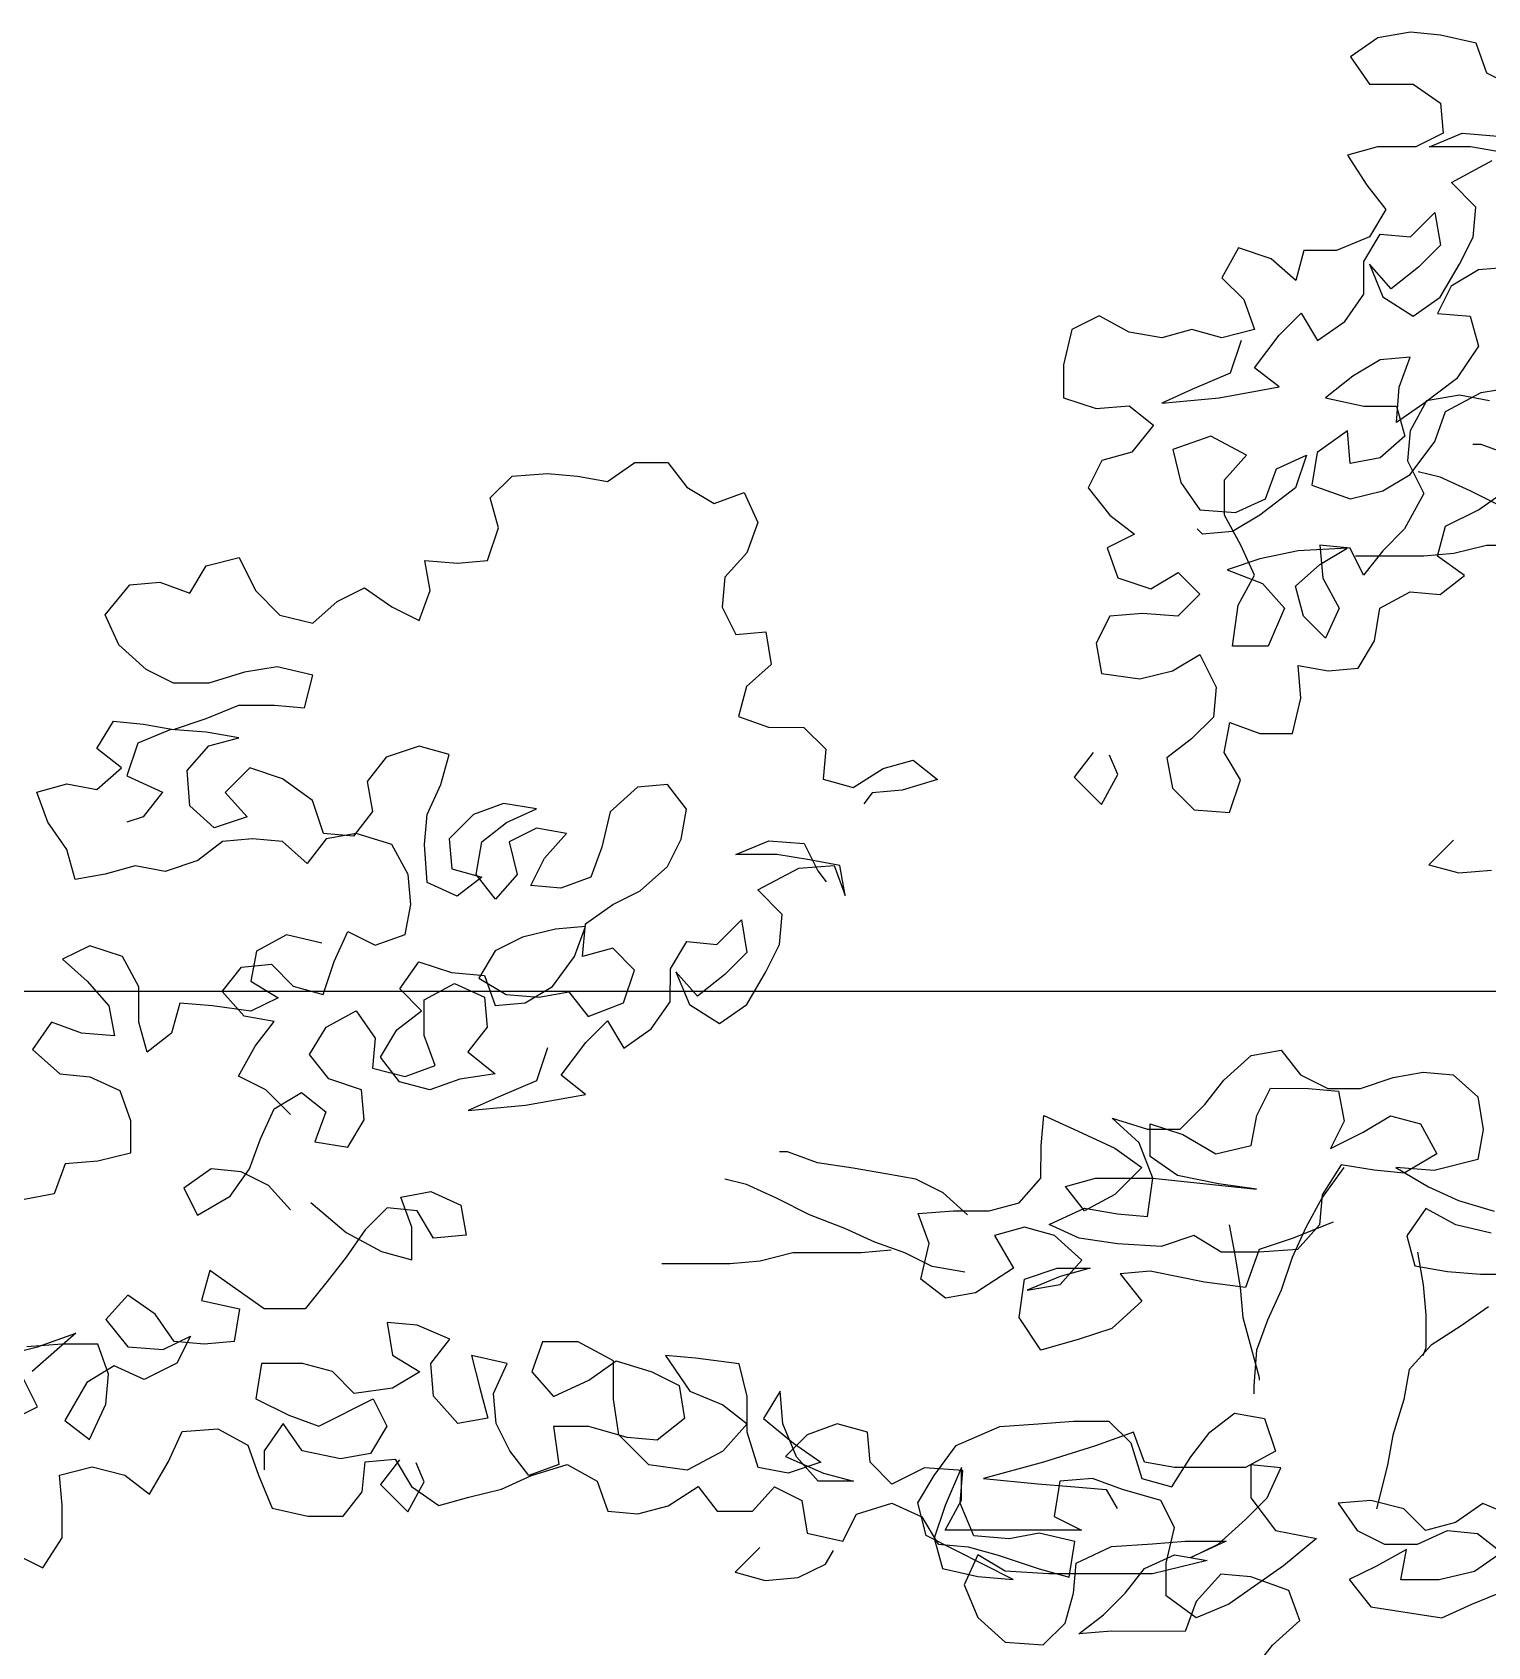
# Model space of a CAD drawing. Header units: millimetres. Extents: x -249630 to 95394, y -188036 to 109963.
# Drawn here: x -74166 to -73480, y 383 to 1144 of the extents above; entities that cross this region are included whole.
import ezdxf

# ---------------------------------------------------------------- set-up
doc = ezdxf.new("R2010")
doc.units = ezdxf.units.MM
for name, color, linetype in [('AHojas', 86, 'Continuous'), ('ATronco', 36, 'Continuous'), ('Layer2', 8, 'Continuous')]:
    doc.layers.add(name, color=color, linetype=linetype)

# ---------------------------------------------------------------- blocks, each defined once
blk = doc.blocks.new('Arbol_01')
at = {"layer": 'AHojas'}
for p, q in [((-0.26828, 2.75979), (-0.27858, 2.75259)), ((-0.25592, 2.76184), (-0.26828, 2.75979)), ((-0.2446, 2.7608), (-0.25592, 2.76184)), ((-0.23121, 2.75769), (-0.2446, 2.7608)), ((-0.2271, 2.74636), (-0.23121, 2.75769)), ((-0.27858, 2.75259), (-0.27138, 2.74229)), ((-0.27138, 2.74229), (-0.25491, 2.74227)), ((-0.25491, 2.74227), (-0.24462, 2.73505)), ((-0.21681, 2.74121), (-0.2271, 2.74636)), ((-0.24462, 2.73505), (-0.2436, 2.72373)), ((-0.2436, 2.72373), (-0.2539, 2.71859)), ((-0.24875, 2.71858), (-0.23639, 2.72372)), ((-0.23639, 2.72372), (-0.22301, 2.72268)), ((-0.26832, 2.7186), (-0.27965, 2.71552)), ((-0.2539, 2.71859), (-0.26832, 2.7186)), ((-0.23331, 2.71857), (-0.24875, 2.71858)), ((-0.22095, 2.7165), (-0.23331, 2.71857)), ((-0.27965, 2.71552), (-0.27245, 2.70419)), ((-0.24053, 2.70519), (-0.22508, 2.71341)), ((-0.23127, 2.69591), (-0.24053, 2.70519)), ((-0.27245, 2.70419), (-0.26525, 2.69492)), ((-0.26525, 2.69492), (-0.27144, 2.68462)), ((-0.25599, 2.68461), (-0.24672, 2.69387)), ((-0.24672, 2.69387), (-0.24467, 2.68151)), ((-0.23231, 2.68459), (-0.23127, 2.69591)), ((-0.32087, 2.68055), (-0.32705, 2.66923)), ((-0.30851, 2.67642), (-0.32087, 2.68055)), ((-0.27144, 2.68462), (-0.2838, 2.67949)), ((-0.27351, 2.67536), (-0.26732, 2.68565)), ((-0.26732, 2.68565), (-0.25599, 2.68461)), ((-0.24467, 2.68151), (-0.25291, 2.67328)), ((-0.23747, 2.6743), (-0.23231, 2.68459)), ((-0.29925, 2.66817), (-0.30851, 2.67642)), ((-0.29615, 2.6795), (-0.29925, 2.66817)), ((-0.2838, 2.67949), (-0.29615, 2.6795)), ((-0.27352, 2.663), (-0.27351, 2.67536)), ((-0.27145, 2.67433), (-0.26631, 2.66197)), ((-0.26322, 2.66505), (-0.27145, 2.67433)), ((-0.24469, 2.66195), (-0.23747, 2.6743)), ((-0.32705, 2.66923), (-0.31882, 2.66098)), ((-0.25291, 2.67328), (-0.26322, 2.66505)), ((-0.23026, 2.67223), (-0.24056, 2.66606)), ((-0.2179, 2.67325), (-0.23026, 2.67223)), ((-0.28073, 2.65271), (-0.27352, 2.663)), ((-0.26631, 2.66197), (-0.25499, 2.65475)), ((-0.25499, 2.65475), (-0.24469, 2.66195)), ((-0.24056, 2.66606), (-0.24572, 2.65577)), ((-0.31882, 2.66098), (-0.31472, 2.64965)), ((-0.30545, 2.64759), (-0.29721, 2.65582)), ((-0.29721, 2.65582), (-0.29104, 2.64551)), ((-0.24572, 2.65577), (-0.23337, 2.65473)), ((-0.3837, 2.64972), (-0.38681, 2.63633)), ((-0.3734, 2.65486), (-0.3837, 2.64972)), ((-0.36208, 2.64867), (-0.3734, 2.65486)), ((-0.3384, 2.64968), (-0.34973, 2.6466)), ((-0.32708, 2.64658), (-0.3384, 2.64968)), ((-0.31472, 2.64965), (-0.32708, 2.64658)), ((-0.29104, 2.64551), (-0.28073, 2.65271)), ((-0.23337, 2.65473), (-0.23029, 2.6434)), ((-0.34973, 2.6466), (-0.36208, 2.64867)), ((-0.31987, 2.64554), (-0.324, 2.63319)), ((-0.31473, 2.63524), (-0.30545, 2.64759)), ((-0.26736, 2.63828), (-0.27766, 2.63212)), ((-0.25603, 2.6393), (-0.26736, 2.63828)), ((-0.26016, 2.62798), (-0.25603, 2.6393)), ((-0.23029, 2.6434), (-0.23854, 2.63105)), ((-0.38681, 2.63633), (-0.38682, 2.62398)), ((-0.324, 2.63319), (-0.33842, 2.62702)), ((-0.30547, 2.62802), (-0.31473, 2.63524)), ((-0.27766, 2.63212), (-0.28797, 2.62389)), ((-0.33842, 2.62702), (-0.34975, 2.62189)), ((-0.32813, 2.62392), (-0.30547, 2.62802)), ((-0.2612, 2.6146), (-0.26016, 2.62798)), ((-0.23854, 2.63105), (-0.2509, 2.62179)), ((-0.24267, 2.6187), (-0.22927, 2.62589)), ((-0.22927, 2.62589), (-0.21692, 2.62794)), ((-0.38682, 2.62398), (-0.37446, 2.61985)), ((-0.37446, 2.61985), (-0.36211, 2.62087)), ((-0.36211, 2.62087), (-0.35285, 2.61365)), ((-0.34975, 2.62189), (-0.32813, 2.62392)), ((-0.28797, 2.62389), (-0.27356, 2.62079)), ((-0.27356, 2.62079), (-0.2612, 2.62077)), ((-0.2509, 2.62179), (-0.2612, 2.6146)), ((-0.2612, 2.62077), (-0.25812, 2.60945)), ((-0.24987, 2.62282), (-0.25606, 2.6115)), ((-0.23751, 2.62487), (-0.24987, 2.62282)), ((-0.22619, 2.6228), (-0.23751, 2.62487)), ((-0.35285, 2.61365), (-0.36109, 2.60336)), ((-0.2468, 2.60738), (-0.24267, 2.6187)), ((-0.33123, 2.60951), (-0.34565, 2.60438)), ((-0.31785, 2.60229), (-0.33123, 2.60951)), ((-0.27974, 2.61152), (-0.29108, 2.6033)), ((-0.27872, 2.59917), (-0.27974, 2.61152)), ((-0.25812, 2.60945), (-0.2674, 2.60122)), ((-0.25606, 2.6115), (-0.2571, 2.60018)), ((-0.25607, 2.59503), (-0.2468, 2.60738)), ((-0.36109, 2.60336), (-0.37242, 2.60028)), ((-0.34565, 2.60438), (-0.34257, 2.59202)), ((-0.32609, 2.59303), (-0.31785, 2.60229)), ((-0.30653, 2.59713), (-0.2952, 2.60227)), ((-0.2952, 2.60227), (-0.29933, 2.58992)), ((-0.29108, 2.6033), (-0.29315, 2.59094)), ((-0.2674, 2.60122), (-0.27872, 2.59917)), ((-0.21797, 2.6022), (-0.22929, 2.60633)), ((-0.59483, 2.59442), (-0.58144, 2.59543)), ((-0.58144, 2.59543), (-0.57011, 2.59439)), ((-0.55879, 2.59232), (-0.54849, 2.59952)), ((-0.54849, 2.59952), (-0.53613, 2.59951)), ((-0.53613, 2.59951), (-0.52893, 2.59024)), ((-0.37242, 2.60028), (-0.37758, 2.58999)), ((-0.31066, 2.58581), (-0.30653, 2.59713)), ((-0.26638, 2.58886), (-0.25607, 2.59503)), ((-0.2571, 2.60018), (-0.25093, 2.58782)), ((-0.24475, 2.59399), (-0.25298, 2.59605)), ((-0.60307, 2.58619), (-0.59483, 2.59442)), ((-0.57011, 2.59439), (-0.55879, 2.59232)), ((-0.52893, 2.59024), (-0.51864, 2.58405)), ((-0.37758, 2.58999), (-0.36935, 2.57969)), ((-0.34257, 2.59202), (-0.33537, 2.58171)), ((-0.32611, 2.57965), (-0.32609, 2.59303)), ((-0.29933, 2.58992), (-0.31272, 2.57963)), ((-0.29315, 2.59094), (-0.27874, 2.58578)), ((-0.27874, 2.58578), (-0.26638, 2.58886)), ((-0.22108, 2.58264), (-0.23343, 2.58883)), ((-0.23034, 2.58162), (-0.22004, 2.58882)), ((-0.59999, 2.57486), (-0.60307, 2.58619)), ((-0.51864, 2.58405), (-0.50731, 2.58816)), ((-0.50731, 2.58816), (-0.50217, 2.57683)), ((-0.32199, 2.58067), (-0.31066, 2.58581)), ((-0.25093, 2.58782), (-0.25815, 2.57444)), ((-0.50217, 2.57683), (-0.5063, 2.5655)), ((-0.36935, 2.57969), (-0.36009, 2.57247)), ((-0.33537, 2.58171), (-0.32199, 2.58067)), ((-0.31994, 2.56831), (-0.32611, 2.57965)), ((-0.31272, 2.57963), (-0.32302, 2.57347)), ((-0.24271, 2.57545), (-0.23034, 2.58162)), ((-0.60412, 2.5625), (-0.59999, 2.57486)), ((-0.36009, 2.57247), (-0.37039, 2.56733)), ((-0.33435, 2.57245), (-0.33641, 2.57451)), ((-0.32302, 2.57347), (-0.33435, 2.57245)), ((-0.25815, 2.57444), (-0.2664, 2.56621)), ((-0.24581, 2.56413), (-0.24271, 2.57545)), ((-0.5063, 2.5655), (-0.51455, 2.55624)), ((-0.37039, 2.56733), (-0.36629, 2.556)), ((-0.3148, 2.55698), (-0.31994, 2.56831)), ((-0.29832, 2.56624), (-0.31274, 2.56316)), ((-0.27978, 2.56725), (-0.29832, 2.56624)), ((-0.29008, 2.56829), (-0.28906, 2.55593)), ((-0.27875, 2.56725), (-0.29008, 2.56829)), ((-0.29008, 2.56108), (-0.27978, 2.56725)), ((-0.27361, 2.55695), (-0.27875, 2.56725)), ((-0.2664, 2.56621), (-0.27361, 2.55695)), ((-0.22727, 2.56823), (-0.23963, 2.56515)), ((-0.71637, 2.55025), (-0.71018, 2.56054)), ((-0.71018, 2.56054), (-0.69782, 2.56362)), ((-0.69782, 2.56362), (-0.69166, 2.55126)), ((-0.6278, 2.56253), (-0.61545, 2.56149)), ((-0.62576, 2.5512), (-0.6278, 2.56253)), ((-0.61545, 2.56149), (-0.60412, 2.5625)), ((-0.31274, 2.56316), (-0.3251, 2.55905)), ((-0.3251, 2.55905), (-0.31171, 2.55389)), ((-0.29936, 2.55285), (-0.29008, 2.56108)), ((-0.23552, 2.55691), (-0.24581, 2.56413)), ((-0.7483, 2.54204), (-0.73902, 2.55336)), ((-0.73902, 2.55336), (-0.72769, 2.55438)), ((-0.72769, 2.55438), (-0.71637, 2.55025)), ((-0.66077, 2.54711), (-0.65047, 2.55225)), ((-0.65047, 2.55225), (-0.64018, 2.54503)), ((-0.51455, 2.55624), (-0.51559, 2.54492)), ((-0.36629, 2.556), (-0.35393, 2.55187)), ((-0.35393, 2.55187), (-0.34363, 2.55804)), ((-0.34363, 2.55804), (-0.3354, 2.54979)), ((-0.32099, 2.54566), (-0.3148, 2.55698)), ((-0.31171, 2.55389), (-0.30349, 2.54462)), ((-0.29628, 2.54152), (-0.29936, 2.55285)), ((-0.28906, 2.55593), (-0.28289, 2.5446)), ((-0.24479, 2.54971), (-0.23552, 2.55691)), ((-0.69166, 2.55126), (-0.6824, 2.54198)), ((-0.67004, 2.53888), (-0.66077, 2.54711)), ((-0.62988, 2.53988), (-0.62576, 2.5512)), ((-0.3354, 2.54979), (-0.34365, 2.54156)), ((-0.26745, 2.54458), (-0.25611, 2.55075)), ((-0.25611, 2.55075), (-0.24479, 2.54971)), ((-0.74316, 2.53071), (-0.7483, 2.54204)), ((-0.6824, 2.54198), (-0.67004, 2.53888)), ((-0.64018, 2.54503), (-0.62988, 2.53988)), ((-0.51559, 2.54492), (-0.51045, 2.53462)), ((-0.36939, 2.54159), (-0.37455, 2.5313)), ((-0.35703, 2.54261), (-0.36939, 2.54159)), ((-0.34365, 2.54156), (-0.35703, 2.54261)), ((-0.32306, 2.53022), (-0.32099, 2.54566)), ((-0.30349, 2.54462), (-0.30968, 2.53021)), ((-0.28805, 2.53328), (-0.29628, 2.54152)), ((-0.28289, 2.5446), (-0.28805, 2.53328)), ((-0.26952, 2.53223), (-0.26745, 2.54458)), ((-0.51045, 2.53462), (-0.49912, 2.53564)), ((-0.49912, 2.53564), (-0.49707, 2.52328)), ((-0.73287, 2.52144), (-0.74316, 2.53071)), ((-0.37455, 2.5313), (-0.3725, 2.51997)), ((-0.30968, 2.53021), (-0.32306, 2.53022)), ((-0.27571, 2.52194), (-0.26952, 2.53223)), ((-0.68344, 2.52242), (-0.6958, 2.52037)), ((-0.67006, 2.51932), (-0.68344, 2.52242)), ((-0.49707, 2.52328), (-0.50635, 2.51505)), ((-0.34572, 2.52097), (-0.33542, 2.52714)), ((-0.33542, 2.52714), (-0.32926, 2.51478)), ((-0.29836, 2.52299), (-0.28703, 2.52092)), ((-0.29734, 2.51063), (-0.29836, 2.52299)), ((-0.28703, 2.52092), (-0.27571, 2.52194)), ((-0.72258, 2.51628), (-0.73287, 2.52144)), ((-0.70919, 2.51627), (-0.72258, 2.51628)), ((-0.6958, 2.52037), (-0.70919, 2.51627)), ((-0.67316, 2.50697), (-0.67006, 2.51932)), ((-0.3725, 2.51997), (-0.35808, 2.5179)), ((-0.35808, 2.5179), (-0.34572, 2.52097)), ((-0.50635, 2.51505), (-0.50945, 2.50373)), ((-0.32926, 2.51478), (-0.3303, 2.50345)), ((-0.30044, 2.49725), (-0.29734, 2.51063)), ((-0.71023, 2.50288), (-0.69787, 2.50802)), ((-0.69787, 2.50802), (-0.68449, 2.50801)), ((-0.68449, 2.50801), (-0.67316, 2.50697)), ((-0.50945, 2.50373), (-0.49812, 2.4996)), ((-0.75143, 2.49159), (-0.74524, 2.50188)), ((-0.74524, 2.50188), (-0.73392, 2.50084)), ((-0.72362, 2.49877), (-0.73598, 2.49364)), ((-0.73392, 2.50084), (-0.72259, 2.49877)), ((-0.71024, 2.49773), (-0.72362, 2.49877)), ((-0.72259, 2.49877), (-0.71023, 2.50288)), ((-0.69788, 2.49566), (-0.71024, 2.49773)), ((-0.49812, 2.4996), (-0.48474, 2.49958)), ((-0.48474, 2.49958), (-0.47651, 2.49134)), ((-0.3303, 2.50345), (-0.33854, 2.49522)), ((-0.32619, 2.49006), (-0.32412, 2.50139)), ((-0.32412, 2.50139), (-0.3128, 2.49726)), ((-0.74217, 2.48438), (-0.75143, 2.49159)), ((-0.73598, 2.49364), (-0.74011, 2.48128)), ((-0.71746, 2.48332), (-0.70921, 2.49258)), ((-0.70921, 2.49258), (-0.69788, 2.49566)), ((-0.62993, 2.49251), (-0.64229, 2.4884)), ((-0.6186, 2.48941), (-0.62993, 2.49251)), ((-0.47651, 2.49134), (-0.47755, 2.48001)), ((-0.33854, 2.49522), (-0.34781, 2.48803)), ((-0.3128, 2.49726), (-0.30044, 2.49725)), ((-0.64229, 2.4884), (-0.6495, 2.47914)), ((-0.6217, 2.47809), (-0.6186, 2.48941)), ((-0.45489, 2.48411), (-0.44356, 2.48719)), ((-0.44356, 2.48719), (-0.4343, 2.47997)), ((-0.37561, 2.49011), (-0.38283, 2.48085)), ((-0.36635, 2.48186), (-0.36944, 2.48907)), ((-0.34781, 2.48803), (-0.34576, 2.4767)), ((-0.32002, 2.47976), (-0.32619, 2.49006)), ((-0.75145, 2.47615), (-0.74217, 2.48438)), ((-0.74011, 2.48128), (-0.72673, 2.47509)), ((-0.71644, 2.46994), (-0.71746, 2.48332)), ((-0.69378, 2.48433), (-0.70305, 2.47507)), ((-0.68142, 2.4802), (-0.69378, 2.48433)), ((-0.6701, 2.47195), (-0.68142, 2.4802)), ((-0.6495, 2.47914), (-0.64746, 2.46781)), ((-0.47755, 2.48001), (-0.46622, 2.47692)), ((-0.46622, 2.47692), (-0.45489, 2.48411)), ((-0.4343, 2.47997), (-0.44769, 2.47587)), ((-0.38283, 2.48085), (-0.37254, 2.47054)), ((-0.37254, 2.47054), (-0.36635, 2.48186)), ((-0.32415, 2.46741), (-0.32002, 2.47976)), ((-0.7741, 2.47514), (-0.76277, 2.47822)), ((-0.76999, 2.46381), (-0.7741, 2.47514)), ((-0.76277, 2.47822), (-0.75145, 2.47615)), ((-0.72673, 2.47509), (-0.73395, 2.46583)), ((-0.70305, 2.47507), (-0.69482, 2.4658)), ((-0.62686, 2.46677), (-0.6217, 2.47809)), ((-0.54757, 2.47699), (-0.55787, 2.46773)), ((-0.53624, 2.47801), (-0.54757, 2.47699)), ((-0.52904, 2.46874), (-0.53624, 2.47801)), ((-0.45902, 2.47485), (-0.46211, 2.47073)), ((-0.44769, 2.47587), (-0.45902, 2.47485)), ((-0.34576, 2.4767), (-0.33753, 2.46845)), ((-0.70718, 2.46169), (-0.71644, 2.46994)), ((-0.666, 2.45959), (-0.6701, 2.47195)), ((-0.64746, 2.46781), (-0.65467, 2.45855)), ((-0.59803, 2.47086), (-0.60936, 2.46675)), ((-0.58567, 2.46879), (-0.59803, 2.47086)), ((-0.597, 2.46365), (-0.58567, 2.46879)), ((-0.55787, 2.46773), (-0.56097, 2.45435)), ((-0.53111, 2.45741), (-0.52904, 2.46874)), ((-0.33753, 2.46845), (-0.32415, 2.46741)), ((-0.76279, 2.4535), (-0.76999, 2.46381)), ((-0.73395, 2.46583), (-0.74013, 2.46378)), ((-0.69482, 2.4658), (-0.70718, 2.46169)), ((-0.6279, 2.45544), (-0.62686, 2.46677)), ((-0.60936, 2.46675), (-0.61863, 2.45749)), ((-0.60628, 2.45645), (-0.597, 2.46365)), ((-0.58568, 2.46158), (-0.59598, 2.45644)), ((-0.57436, 2.45951), (-0.58568, 2.46158)), ((-0.7041, 2.45654), (-0.71337, 2.44934)), ((-0.69277, 2.45756), (-0.7041, 2.45654)), ((-0.68145, 2.45652), (-0.69277, 2.45756)), ((-0.67219, 2.44827), (-0.68145, 2.45652)), ((-0.66497, 2.45753), (-0.67219, 2.44827)), ((-0.65467, 2.45855), (-0.666, 2.45959)), ((-0.65364, 2.45958), (-0.66497, 2.45753)), ((-0.64026, 2.45545), (-0.65364, 2.45958)), ((-0.63409, 2.44412), (-0.64026, 2.45545)), ((-0.62689, 2.44102), (-0.6279, 2.45544)), ((-0.61863, 2.45749), (-0.61761, 2.44616)), ((-0.60835, 2.4441), (-0.60628, 2.45645)), ((-0.59598, 2.45644), (-0.5929, 2.44408)), ((-0.5826, 2.45025), (-0.57436, 2.45951)), ((-0.53627, 2.44712), (-0.53111, 2.45741)), ((-0.51039, 2.45167), (-0.49803, 2.45681)), ((-0.49803, 2.45681), (-0.48464, 2.45576)), ((-0.48464, 2.45576), (-0.4795, 2.44546)), ((-0.23973, 2.45704), (-0.249, 2.44778)), ((-0.75971, 2.44217), (-0.76279, 2.4535)), ((-0.71337, 2.44934), (-0.72573, 2.44523)), ((-0.58776, 2.43996), (-0.5826, 2.45025)), ((-0.56097, 2.45435), (-0.5651, 2.44303)), ((-0.49494, 2.45166), (-0.51039, 2.45167)), ((-0.48259, 2.44958), (-0.49494, 2.45166)), ((-0.47126, 2.44751), (-0.48259, 2.44958)), ((-0.74839, 2.44422), (-0.75971, 2.44217)), ((-0.73706, 2.4473), (-0.74839, 2.44422)), ((-0.72573, 2.44523), (-0.73706, 2.4473)), ((-0.63307, 2.43279), (-0.63409, 2.44412)), ((-0.61761, 2.44616), (-0.60629, 2.44306)), ((-0.60629, 2.44306), (-0.61556, 2.43586)), ((-0.60115, 2.43482), (-0.60835, 2.4441)), ((-0.5929, 2.44408), (-0.60115, 2.43482)), ((-0.5651, 2.44303), (-0.57643, 2.43892)), ((-0.54657, 2.43786), (-0.53627, 2.44712)), ((-0.50216, 2.43828), (-0.48671, 2.4465)), ((-0.48671, 2.4465), (-0.47332, 2.44752)), ((-0.4795, 2.44546), (-0.47642, 2.44134)), ((-0.47332, 2.44752), (-0.46921, 2.43619)), ((-0.46921, 2.43619), (-0.47126, 2.44751)), ((-0.249, 2.44778), (-0.23768, 2.44468)), ((-0.23768, 2.44468), (-0.22532, 2.4457)), ((-0.61556, 2.43586), (-0.62689, 2.44102)), ((-0.57643, 2.43892), (-0.58776, 2.43996)), ((-0.55688, 2.43272), (-0.54657, 2.43786)), ((-0.4929, 2.429), (-0.50216, 2.43828)), ((-0.63514, 2.42147), (-0.63307, 2.43279)), ((-0.56718, 2.42552), (-0.55688, 2.43272)), ((-0.56718, 2.42449), (-0.57851, 2.42347)), ((-0.57131, 2.41317), (-0.56718, 2.42449)), ((-0.56822, 2.41317), (-0.56718, 2.42552)), ((-0.51763, 2.4177), (-0.50835, 2.42696)), ((-0.50835, 2.42696), (-0.5063, 2.4146)), ((-0.49394, 2.41767), (-0.4929, 2.429)), ((-0.67998, 2.42127), (-0.69131, 2.4151)), ((-0.66659, 2.41817), (-0.67998, 2.42127)), ((-0.66192, 2.41119), (-0.65676, 2.42252)), ((-0.65676, 2.42252), (-0.64647, 2.41736)), ((-0.64647, 2.41736), (-0.63514, 2.42147)), ((-0.59087, 2.4204), (-0.60117, 2.41526)), ((-0.57851, 2.42347), (-0.59087, 2.4204)), ((-0.53514, 2.40845), (-0.52895, 2.41874)), ((-0.52895, 2.41874), (-0.51763, 2.4177)), ((-0.75412, 2.41722), (-0.76442, 2.41208)), ((-0.74176, 2.41309), (-0.75412, 2.41722)), ((-0.7356, 2.40175), (-0.74176, 2.41309)), ((-0.69131, 2.4151), (-0.69338, 2.40378)), ((-0.60117, 2.41526), (-0.60736, 2.40497)), ((-0.57956, 2.40185), (-0.57131, 2.41317)), ((-0.55689, 2.41625), (-0.56822, 2.41317)), ((-0.54866, 2.408), (-0.55689, 2.41625)), ((-0.5063, 2.4146), (-0.51455, 2.40637)), ((-0.4991, 2.40738), (-0.49394, 2.41767)), ((-0.76442, 2.41208), (-0.75516, 2.40383)), ((-0.70415, 2.39991), (-0.69693, 2.40917)), ((-0.69693, 2.40917), (-0.68561, 2.41019)), ((-0.68561, 2.41019), (-0.67738, 2.40194)), ((-0.66605, 2.39884), (-0.66192, 2.41119)), ((-0.63722, 2.40088), (-0.63, 2.41117)), ((-0.63, 2.41117), (-0.61765, 2.40704)), ((-0.61765, 2.40704), (-0.60529, 2.40599)), ((-0.55279, 2.39565), (-0.54866, 2.408)), ((-0.53515, 2.39609), (-0.53514, 2.40845)), ((-0.53308, 2.40741), (-0.52794, 2.39505)), ((-0.52485, 2.39814), (-0.53308, 2.40741)), ((-0.51455, 2.40637), (-0.52485, 2.39814)), ((-0.50632, 2.39503), (-0.4991, 2.40738)), ((-0.75516, 2.40383), (-0.74693, 2.39456)), ((-0.73561, 2.38837), (-0.7356, 2.40175)), ((-0.69338, 2.40378), (-0.68309, 2.39759)), ((-0.67738, 2.40194), (-0.66605, 2.39884)), ((-0.62899, 2.39263), (-0.63722, 2.40088)), ((-0.62796, 2.39675), (-0.61662, 2.40292)), ((-0.61662, 2.40292), (-0.6053, 2.39776)), ((-0.60736, 2.40497), (-0.59706, 2.39878)), ((-0.60529, 2.40599), (-0.60119, 2.39466)), ((-0.58986, 2.39568), (-0.57956, 2.40185)), ((-0.74693, 2.39456), (-0.74488, 2.38323)), ((-0.72016, 2.39556), (-0.72326, 2.38424)), ((-0.7078, 2.39452), (-0.72016, 2.39556)), ((-0.69339, 2.39245), (-0.7078, 2.39452)), ((-0.69592, 2.39063), (-0.70415, 2.39991)), ((-0.68309, 2.39759), (-0.69339, 2.39245)), ((-0.62797, 2.38336), (-0.62796, 2.39675)), ((-0.6053, 2.39776), (-0.60428, 2.38643)), ((-0.60119, 2.39466), (-0.58986, 2.39568)), ((-0.59706, 2.39878), (-0.58471, 2.39774)), ((-0.58471, 2.39774), (-0.57338, 2.39979)), ((-0.57338, 2.39979), (-0.56618, 2.39051)), ((-0.56618, 2.39051), (-0.55279, 2.39565)), ((-0.54237, 2.3858), (-0.53515, 2.39609)), ((-0.52794, 2.39505), (-0.51662, 2.38783)), ((-0.51662, 2.38783), (-0.50632, 2.39503)), ((-0.76856, 2.3884), (-0.77577, 2.37811)), ((-0.75723, 2.38427), (-0.76856, 2.3884)), ((-0.73253, 2.37704), (-0.73561, 2.38837)), ((-0.6846, 2.38856), (-0.69592, 2.39063)), ((-0.69181, 2.3793), (-0.6846, 2.38856)), ((-0.66503, 2.38649), (-0.6537, 2.39265)), ((-0.6537, 2.39265), (-0.6465, 2.38235)), ((-0.63826, 2.38543), (-0.62899, 2.39263)), ((-0.56708, 2.38067), (-0.55884, 2.3889)), ((-0.55884, 2.3889), (-0.55267, 2.3786)), ((-0.74488, 2.38323), (-0.75723, 2.38427)), ((-0.72326, 2.38424), (-0.73253, 2.37704)), ((-0.67122, 2.37619), (-0.66503, 2.38649)), ((-0.6465, 2.38235), (-0.64754, 2.37102)), ((-0.64445, 2.37514), (-0.63826, 2.38543)), ((-0.62386, 2.37203), (-0.62797, 2.38336)), ((-0.60428, 2.38643), (-0.6115, 2.37717)), ((-0.55267, 2.3786), (-0.54237, 2.3858)), ((-0.77577, 2.37811), (-0.76549, 2.36883)), ((-0.698, 2.36798), (-0.69181, 2.3793)), ((-0.66402, 2.36692), (-0.67122, 2.37619)), ((-0.6115, 2.37717), (-0.60121, 2.36892)), ((-0.5815, 2.37863), (-0.58563, 2.36627)), ((-0.57636, 2.36833), (-0.56708, 2.38067)), ((-0.3263, 2.3665), (-0.316, 2.37576)), ((-0.316, 2.37576), (-0.30467, 2.37781)), ((-0.30467, 2.37781), (-0.29747, 2.36854)), ((-0.64754, 2.37102), (-0.63519, 2.36792)), ((-0.63725, 2.36587), (-0.64445, 2.37514)), ((-0.63519, 2.36792), (-0.62386, 2.37203)), ((-0.26246, 2.36747), (-0.25113, 2.36952)), ((-0.25113, 2.36952), (-0.23981, 2.36848)), ((-0.76549, 2.36883), (-0.75416, 2.36779)), ((-0.75416, 2.36779), (-0.74284, 2.36263)), ((-0.68771, 2.36282), (-0.698, 2.36798)), ((-0.65167, 2.36279), (-0.66402, 2.36692)), ((-0.62593, 2.36277), (-0.63725, 2.36587)), ((-0.6146, 2.36688), (-0.62593, 2.36277)), ((-0.60121, 2.36892), (-0.6146, 2.36688)), ((-0.58563, 2.36627), (-0.60005, 2.36011)), ((-0.5671, 2.36111), (-0.57636, 2.36833)), ((-0.33352, 2.35724), (-0.3263, 2.3665)), ((-0.31396, 2.35311), (-0.3088, 2.3634)), ((-0.3088, 2.3634), (-0.29438, 2.36339)), ((-0.29747, 2.36854), (-0.28718, 2.36338)), ((-0.29438, 2.36339), (-0.28306, 2.36234)), ((-0.28718, 2.36338), (-0.27482, 2.36337)), ((-0.27482, 2.36337), (-0.26246, 2.36747)), ((-0.23981, 2.36848), (-0.23055, 2.36024)), ((-0.74284, 2.36263), (-0.73873, 2.3513)), ((-0.67845, 2.35355), (-0.68771, 2.36282)), ((-0.68463, 2.35561), (-0.67432, 2.36178)), ((-0.67432, 2.36178), (-0.66506, 2.35457)), ((-0.65065, 2.35146), (-0.65167, 2.36279)), ((-0.60005, 2.36011), (-0.61138, 2.35497)), ((-0.58976, 2.35701), (-0.5671, 2.36111)), ((-0.28306, 2.36234), (-0.28101, 2.35102)), ((-0.23055, 2.36024), (-0.2285, 2.34788)), ((-0.73873, 2.3513), (-0.73874, 2.33895)), ((-0.68979, 2.34429), (-0.68463, 2.35561)), ((-0.66506, 2.35457), (-0.66919, 2.34324)), ((-0.65684, 2.34117), (-0.65065, 2.35146)), ((-0.61138, 2.35497), (-0.58976, 2.35701)), ((-0.39531, 2.34185), (-0.39427, 2.35318)), ((-0.39427, 2.35318), (-0.38295, 2.34802)), ((-0.36853, 2.35213), (-0.35515, 2.348)), ((-0.35824, 2.34285), (-0.36853, 2.35213)), ((-0.34279, 2.34798), (-0.33352, 2.35724)), ((-0.31603, 2.34178), (-0.31396, 2.35311)), ((-0.27381, 2.34689), (-0.2635, 2.35306)), ((-0.2635, 2.35306), (-0.25218, 2.34996)), ((-0.38295, 2.34802), (-0.36751, 2.3408)), ((-0.35515, 2.348), (-0.34279, 2.34798)), ((-0.35413, 2.3377), (-0.35412, 2.35005)), ((-0.35412, 2.35005), (-0.34177, 2.34592)), ((-0.34177, 2.34592), (-0.32942, 2.3387)), ((-0.28101, 2.35102), (-0.28617, 2.34072)), ((-0.28617, 2.34072), (-0.27381, 2.34689)), ((-0.25218, 2.34996), (-0.24601, 2.33863)), ((-0.2285, 2.34788), (-0.23057, 2.33655)), ((-0.69391, 2.33297), (-0.68979, 2.34429)), ((-0.66919, 2.34324), (-0.65684, 2.34117)), ((-0.39532, 2.3295), (-0.39531, 2.34185)), ((-0.36751, 2.3408), (-0.35722, 2.33358)), ((-0.35311, 2.32946), (-0.35824, 2.34285)), ((-0.32942, 2.3387), (-0.31603, 2.34178)), ((-0.76346, 2.33485), (-0.76759, 2.32353)), ((-0.7511, 2.33587), (-0.76346, 2.33485)), ((-0.73874, 2.33895), (-0.7511, 2.33587)), ((-0.70833, 2.33298), (-0.71863, 2.32578)), ((-0.697, 2.33194), (-0.70833, 2.33298)), ((-0.70113, 2.32268), (-0.69391, 2.33297)), ((-0.35722, 2.33358), (-0.36753, 2.32329)), ((-0.34384, 2.33048), (-0.35413, 2.3377)), ((-0.28205, 2.33454), (-0.28927, 2.32322)), ((-0.28103, 2.33351), (-0.28927, 2.32219)), ((-0.2697, 2.33247), (-0.28205, 2.33454)), ((-0.26146, 2.33349), (-0.24911, 2.32628)), ((-0.24705, 2.33245), (-0.26146, 2.33349)), ((-0.24601, 2.33863), (-0.25837, 2.33143)), ((-0.23057, 2.33655), (-0.24705, 2.33245)), ((-0.68671, 2.32678), (-0.697, 2.33194)), ((-0.40357, 2.32024), (-0.39532, 2.3295)), ((-0.38606, 2.3264), (-0.37473, 2.32948)), ((-0.37473, 2.32948), (-0.35311, 2.32946)), ((-0.35518, 2.31505), (-0.35311, 2.32946)), ((-0.35311, 2.32946), (-0.31398, 2.3253)), ((-0.3284, 2.32738), (-0.34384, 2.33048)), ((-0.31398, 2.3253), (-0.3284, 2.32738)), ((-0.25837, 2.33143), (-0.2697, 2.33247)), ((-0.76759, 2.32353), (-0.77892, 2.32148)), ((-0.71863, 2.32578), (-0.71349, 2.31548)), ((-0.71349, 2.31548), (-0.70113, 2.32268)), ((-0.67848, 2.31751), (-0.68671, 2.32678)), ((-0.63682, 2.32238), (-0.62549, 2.32443)), ((-0.63271, 2.31105), (-0.63682, 2.32238)), ((-0.62549, 2.32443), (-0.61417, 2.31927)), ((-0.42299, 2.31567), (-0.43225, 2.32392)), ((-0.37886, 2.31713), (-0.38606, 2.3264)), ((-0.36753, 2.32329), (-0.37886, 2.31713)), ((-0.28927, 2.32219), (-0.29546, 2.31087)), ((-0.28927, 2.32322), (-0.29031, 2.3119)), ((-0.24911, 2.32628), (-0.23779, 2.32112)), ((-0.23779, 2.32112), (-0.22441, 2.31699)), ((-0.6708, 2.32035), (-0.65742, 2.30901)), ((-0.64197, 2.31826), (-0.65022, 2.31003)), ((-0.63065, 2.31722), (-0.64197, 2.31826)), ((-0.62448, 2.30692), (-0.63065, 2.31722)), ((-0.61417, 2.31927), (-0.61212, 2.30794)), ((-0.44167, 2.31615), (-0.42829, 2.31717)), ((-0.43756, 2.30482), (-0.44167, 2.31615)), ((-0.4149, 2.31716), (-0.40357, 2.32024)), ((-0.39225, 2.31199), (-0.37886, 2.31816)), ((-0.37886, 2.31816), (-0.36651, 2.31609)), ((-0.36651, 2.31609), (-0.35518, 2.31505)), ((-0.25015, 2.31804), (-0.25737, 2.30775)), ((-0.23883, 2.31185), (-0.25015, 2.31804)), ((-0.65022, 2.31003), (-0.65743, 2.29974)), ((-0.65742, 2.30901), (-0.64405, 2.30179)), ((-0.63272, 2.29869), (-0.63271, 2.31105)), ((-0.40152, 2.31097), (-0.41285, 2.30789)), ((-0.3902, 2.30787), (-0.40152, 2.31097)), ((-0.38093, 2.30683), (-0.39225, 2.31199)), ((-0.32429, 2.31193), (-0.32224, 2.3006)), ((-0.29546, 2.31087), (-0.30062, 2.29955)), ((-0.28516, 2.31292), (-0.30061, 2.30676)), ((-0.29031, 2.3119), (-0.29856, 2.30264)), ((-0.22545, 2.30875), (-0.23883, 2.31185)), ((-0.61212, 2.30794), (-0.62448, 2.30692)), ((-0.44066, 2.29144), (-0.43756, 2.30482)), ((-0.41285, 2.30789), (-0.40565, 2.29553)), ((-0.37991, 2.29859), (-0.3902, 2.30787)), ((-0.36652, 2.30476), (-0.38093, 2.30683)), ((-0.35004, 2.30371), (-0.36652, 2.30476)), ((-0.33768, 2.30782), (-0.35004, 2.30371)), ((-0.32739, 2.30163), (-0.33768, 2.30782)), ((-0.31297, 2.30265), (-0.31814, 2.28824)), ((-0.29856, 2.30264), (-0.31298, 2.30162)), ((-0.30061, 2.30676), (-0.31297, 2.30265)), ((-0.25737, 2.30775), (-0.25429, 2.29642)), ((-0.65743, 2.29974), (-0.66465, 2.29048)), ((-0.64405, 2.30179), (-0.63272, 2.29869)), ((-0.43639, 2.29612), (-0.44668, 2.30128)), ((-0.38815, 2.28933), (-0.37991, 2.29859)), ((-0.31298, 2.30162), (-0.32739, 2.30163)), ((-0.25429, 2.29642), (-0.24193, 2.29435)), ((-0.25325, 2.30157), (-0.25121, 2.28921)), ((-0.70892, 2.29464), (-0.71202, 2.28332)), ((-0.68834, 2.28021), (-0.70892, 2.29464)), ((-0.66465, 2.29048), (-0.6729, 2.28019)), ((-0.4314, 2.28423), (-0.44066, 2.29144)), ((-0.40565, 2.29553), (-0.42008, 2.28627)), ((-0.40361, 2.27699), (-0.40154, 2.29141)), ((-0.40154, 2.29141), (-0.38918, 2.29551)), ((-0.38815, 2.29242), (-0.40051, 2.28729)), ((-0.38918, 2.29551), (-0.37682, 2.2955)), ((-0.37682, 2.2955), (-0.38815, 2.29242)), ((-0.35417, 2.29445), (-0.3655, 2.29343)), ((-0.3655, 2.29343), (-0.35727, 2.28313)), ((-0.33358, 2.29031), (-0.35417, 2.29445)), ((-0.31814, 2.28824), (-0.33358, 2.29031)), ((-0.24193, 2.29435), (-0.22958, 2.29331)), ((-0.22958, 2.29331), (-0.21516, 2.29329)), ((-0.73982, 2.2854), (-0.74807, 2.27615)), ((-0.72953, 2.27819), (-0.73982, 2.2854)), ((-0.42008, 2.28627), (-0.4314, 2.28423)), ((-0.40051, 2.28729), (-0.38815, 2.28933)), ((-0.3202, 2.28824), (-0.31918, 2.27691)), ((-0.72233, 2.26788), (-0.72953, 2.27819)), ((-0.71202, 2.28332), (-0.69761, 2.28022)), ((-0.69761, 2.28022), (-0.69968, 2.26786)), ((-0.6729, 2.28019), (-0.68834, 2.28021)), ((-0.35727, 2.28313), (-0.3686, 2.27284)), ((-0.74807, 2.27615), (-0.73984, 2.26584)), ((-0.64201, 2.27502), (-0.63996, 2.26266)), ((-0.63069, 2.27398), (-0.64201, 2.27502)), ((-0.61833, 2.26882), (-0.63069, 2.27398)), ((-0.39538, 2.26463), (-0.40361, 2.27699)), ((-0.3686, 2.27284), (-0.38096, 2.26873)), ((-0.76455, 2.26689), (-0.77794, 2.26588)), ((-0.7594, 2.27101), (-0.77589, 2.25661)), ((-0.77382, 2.26587), (-0.7594, 2.27101)), ((-0.75116, 2.26688), (-0.76455, 2.26689)), ((-0.74706, 2.25555), (-0.75116, 2.26688)), ((-0.72645, 2.2648), (-0.71615, 2.26994)), ((-0.71101, 2.26684), (-0.72233, 2.26788)), ((-0.71615, 2.26994), (-0.72131, 2.25965)), ((-0.69968, 2.26786), (-0.71101, 2.26684)), ((-0.62555, 2.25956), (-0.61833, 2.26882)), ((-0.58333, 2.26776), (-0.58745, 2.25643)), ((-0.56994, 2.26774), (-0.58333, 2.26776)), ((-0.55656, 2.26052), (-0.56994, 2.26774)), ((-0.38096, 2.26873), (-0.39538, 2.26463)), ((-0.7903, 2.26177), (-0.77382, 2.26587)), ((-0.73984, 2.26584), (-0.72645, 2.2648)), ((-0.63996, 2.26266), (-0.62967, 2.25647)), ((-0.6101, 2.26263), (-0.60702, 2.25027)), ((-0.59672, 2.25953), (-0.6101, 2.26263)), ((-0.56583, 2.25333), (-0.55553, 2.26052)), ((-0.55657, 2.24611), (-0.55656, 2.26052)), ((-0.55553, 2.26052), (-0.54215, 2.25639)), ((-0.53699, 2.26257), (-0.52774, 2.24917)), ((-0.52567, 2.26153), (-0.53699, 2.26257)), ((-0.5092, 2.25945), (-0.52567, 2.26153)), ((-0.74499, 2.25864), (-0.7553, 2.25247)), ((-0.7481, 2.24422), (-0.74706, 2.25555)), ((-0.73367, 2.25348), (-0.74499, 2.25864)), ((-0.72131, 2.25965), (-0.73367, 2.25348)), ((-0.68939, 2.25962), (-0.69146, 2.24623)), ((-0.67394, 2.2596), (-0.68939, 2.25962)), ((-0.66262, 2.2565), (-0.67394, 2.2596)), ((-0.65439, 2.24826), (-0.66262, 2.2565)), ((-0.62967, 2.25647), (-0.63997, 2.2503)), ((-0.62453, 2.2472), (-0.62555, 2.25956)), ((-0.60188, 2.24821), (-0.59672, 2.25953)), ((-0.58745, 2.25643), (-0.57923, 2.24716)), ((-0.54215, 2.25639), (-0.53186, 2.25123)), ((-0.50612, 2.24709), (-0.5092, 2.25945)), ((-0.77384, 2.24322), (-0.77898, 2.25352)), ((-0.7553, 2.25247), (-0.76355, 2.23806)), ((-0.63997, 2.2503), (-0.65439, 2.24826)), ((-0.60702, 2.25027), (-0.60395, 2.23894)), ((-0.60086, 2.23688), (-0.60188, 2.24821)), ((-0.57923, 2.24716), (-0.56583, 2.25333)), ((-0.53186, 2.25123), (-0.52981, 2.23888)), ((-0.52774, 2.24917), (-0.51539, 2.24401)), ((-0.49376, 2.24914), (-0.49995, 2.23885)), ((-0.49274, 2.23678), (-0.49376, 2.24914)), ((-0.78414, 2.23808), (-0.77384, 2.24322)), ((-0.75429, 2.23084), (-0.7481, 2.24422)), ((-0.69146, 2.24623), (-0.67911, 2.24004)), ((-0.66779, 2.23591), (-0.64719, 2.24619)), ((-0.64719, 2.24619), (-0.64205, 2.23589)), ((-0.61527, 2.2369), (-0.62453, 2.2472)), ((-0.55453, 2.23272), (-0.55657, 2.24611)), ((-0.51539, 2.24401), (-0.50613, 2.2368)), ((-0.50613, 2.23371), (-0.50612, 2.24709)), ((-0.76355, 2.23806), (-0.75429, 2.23084)), ((-0.68117, 2.23696), (-0.68839, 2.22667)), ((-0.67398, 2.22665), (-0.68117, 2.23696)), ((-0.67911, 2.24004), (-0.66779, 2.23591)), ((-0.64205, 2.23589), (-0.64823, 2.2256)), ((-0.60395, 2.23894), (-0.61527, 2.2369)), ((-0.59572, 2.22658), (-0.60086, 2.23688)), ((-0.57924, 2.23583), (-0.57719, 2.22142)), ((-0.56585, 2.23582), (-0.57924, 2.23583)), ((-0.55144, 2.23169), (-0.56585, 2.23582)), ((-0.52981, 2.23888), (-0.54011, 2.23065)), ((-0.50613, 2.2368), (-0.5154, 2.22651)), ((-0.49995, 2.23885), (-0.48863, 2.22957)), ((-0.48761, 2.22442), (-0.49274, 2.23678)), ((-0.47215, 2.23676), (-0.48348, 2.23266)), ((-0.46082, 2.23367), (-0.47215, 2.23676)), ((-0.42734, 2.22862), (-0.41086, 2.23581)), ((-0.41086, 2.23581), (-0.39644, 2.23683)), ((-0.39644, 2.23683), (-0.38305, 2.23785)), ((-0.38305, 2.23785), (-0.36967, 2.23783)), ((-0.36967, 2.23783), (-0.36144, 2.22959)), ((-0.33157, 2.23368), (-0.3223, 2.24088)), ((-0.3223, 2.24088), (-0.31097, 2.23881)), ((-0.31097, 2.23881), (-0.30687, 2.22645)), ((-0.72443, 2.22258), (-0.71927, 2.2339)), ((-0.71927, 2.2339), (-0.70589, 2.23492)), ((-0.70589, 2.23492), (-0.69457, 2.22873)), ((-0.54321, 2.22138), (-0.55453, 2.23272)), ((-0.54011, 2.23065), (-0.55144, 2.23169)), ((-0.50202, 2.22032), (-0.50613, 2.23371)), ((-0.48348, 2.23266), (-0.49172, 2.22443)), ((-0.48863, 2.22957), (-0.47834, 2.22235)), ((-0.45981, 2.22234), (-0.46082, 2.23367)), ((-0.3604, 2.23371), (-0.37482, 2.22857)), ((-0.36144, 2.22959), (-0.35733, 2.2162)), ((-0.35629, 2.22238), (-0.3604, 2.23371)), ((-0.33879, 2.22442), (-0.33157, 2.23368)), ((-0.69457, 2.22873), (-0.69046, 2.2174)), ((-0.68839, 2.22667), (-0.6884, 2.21946)), ((-0.65956, 2.22355), (-0.67398, 2.22665)), ((-0.64823, 2.2256), (-0.65956, 2.22355)), ((-0.6503, 2.22251), (-0.63897, 2.22353)), ((-0.63897, 2.22353), (-0.6328, 2.21323)), ((-0.58852, 2.21731), (-0.59572, 2.22658)), ((-0.5154, 2.22651), (-0.5288, 2.21931)), ((-0.49172, 2.22443), (-0.47731, 2.21824)), ((-0.47938, 2.21515), (-0.48761, 2.22442)), ((-0.43558, 2.2173), (-0.42734, 2.22862)), ((-0.37482, 2.22857), (-0.39439, 2.22241)), ((-0.34601, 2.2131), (-0.33879, 2.22442)), ((-0.30687, 2.22645), (-0.3182, 2.22028)), ((-0.76563, 2.21747), (-0.75327, 2.22055)), ((-0.76461, 2.20614), (-0.76563, 2.21747)), ((-0.75327, 2.22055), (-0.74091, 2.21745)), ((-0.74091, 2.21745), (-0.73165, 2.21023)), ((-0.73165, 2.21023), (-0.72443, 2.22258)), ((-0.69046, 2.2174), (-0.68532, 2.20504)), ((-0.65134, 2.21119), (-0.6503, 2.22251)), ((-0.63725, 2.2232), (-0.64446, 2.21394)), ((-0.62799, 2.21495), (-0.63107, 2.22216)), ((-0.59882, 2.21217), (-0.58749, 2.21731)), ((-0.57719, 2.22142), (-0.58852, 2.21731)), ((-0.58749, 2.21731), (-0.5741, 2.22141)), ((-0.5741, 2.22141), (-0.56278, 2.21522)), ((-0.5288, 2.21931), (-0.54321, 2.22138)), ((-0.4907, 2.21825), (-0.50202, 2.22032)), ((-0.47834, 2.22235), (-0.4907, 2.21825)), ((-0.47731, 2.21824), (-0.46599, 2.21514)), ((-0.45158, 2.21409), (-0.45981, 2.22234)), ((-0.43921, 2.22026), (-0.45158, 2.21409)), ((-0.44177, 2.20701), (-0.43558, 2.2173)), ((-0.4248, 2.21922), (-0.43921, 2.22026)), ((-0.42528, 2.22038), (-0.43148, 2.20597)), ((-0.42584, 2.20686), (-0.4248, 2.21922)), ((-0.4253, 2.20802), (-0.42528, 2.22038)), ((-0.39439, 2.22241), (-0.41705, 2.21625)), ((-0.34497, 2.22031), (-0.35629, 2.22238)), ((-0.3182, 2.22028), (-0.34497, 2.22031)), ((-0.31614, 2.22131), (-0.31615, 2.20895)), ((-0.30481, 2.22027), (-0.31614, 2.22131)), ((-0.30997, 2.20895), (-0.30481, 2.22027)), ((-0.65855, 2.20193), (-0.65134, 2.21119)), ((-0.64446, 2.21394), (-0.63417, 2.20363)), ((-0.63417, 2.20363), (-0.62799, 2.21495)), ((-0.6328, 2.21323), (-0.62251, 2.20601)), ((-0.61118, 2.20909), (-0.59882, 2.21217)), ((-0.56278, 2.21522), (-0.55867, 2.20389)), ((-0.53602, 2.20593), (-0.52468, 2.21313)), ((-0.52468, 2.21313), (-0.51748, 2.20386)), ((-0.5041, 2.20384), (-0.49585, 2.2131)), ((-0.49585, 2.2131), (-0.48556, 2.20795)), ((-0.46599, 2.21514), (-0.47938, 2.21515)), ((-0.41705, 2.21625), (-0.39646, 2.21417)), ((-0.39646, 2.21417), (-0.3841, 2.21313)), ((-0.38822, 2.2152), (-0.39029, 2.20181)), ((-0.37586, 2.21622), (-0.38822, 2.2152)), ((-0.3841, 2.21313), (-0.37072, 2.21209)), ((-0.36454, 2.21209), (-0.37586, 2.21622)), ((-0.37072, 2.21209), (-0.36661, 2.20488)), ((-0.35013, 2.20795), (-0.36454, 2.21209)), ((-0.35733, 2.2162), (-0.34601, 2.2131)), ((-0.76462, 2.19379), (-0.76461, 2.20614)), ((-0.68532, 2.20504), (-0.67194, 2.20194)), ((-0.62251, 2.20601), (-0.61118, 2.20909)), ((-0.54735, 2.20285), (-0.53602, 2.20593)), ((-0.48556, 2.20795), (-0.48351, 2.19559)), ((-0.46497, 2.20278), (-0.45158, 2.20689)), ((-0.45158, 2.20689), (-0.44026, 2.20173)), ((-0.43869, 2.19465), (-0.44177, 2.20701)), ((-0.43148, 2.20597), (-0.43561, 2.19362)), ((-0.43148, 2.1967), (-0.4253, 2.20802)), ((-0.4207, 2.1945), (-0.42584, 2.20686)), ((-0.34499, 2.19765), (-0.35013, 2.20795)), ((-0.31822, 2.20072), (-0.30997, 2.20895)), ((-0.31615, 2.20895), (-0.30689, 2.19659)), ((-0.27084, 2.20788), (-0.2832, 2.20686)), ((-0.2832, 2.20686), (-0.276, 2.19656)), ((-0.25849, 2.20478), (-0.27084, 2.20788)), ((-0.22863, 2.20681), (-0.23893, 2.19962)), ((-0.21628, 2.20165), (-0.22863, 2.20681)), ((-0.67194, 2.20194), (-0.65855, 2.20193)), ((-0.55867, 2.20389), (-0.54735, 2.20285)), ((-0.51748, 2.20386), (-0.5041, 2.20384)), ((-0.47013, 2.19249), (-0.46497, 2.20278)), ((-0.44026, 2.20173), (-0.43409, 2.19142)), ((-0.39029, 2.20181), (-0.38, 2.19666)), ((-0.32852, 2.19146), (-0.31822, 2.20072)), ((-0.25026, 2.19654), (-0.25849, 2.20478)), ((-0.23893, 2.19962), (-0.25026, 2.19654)), ((-0.77184, 2.18247), (-0.76462, 2.19379)), ((-0.48351, 2.19559), (-0.47013, 2.19249)), ((-0.40576, 2.17814), (-0.43869, 2.19465)), ((-0.43561, 2.19362), (-0.43253, 2.18229)), ((-0.38, 2.19666), (-0.43148, 2.1967)), ((-0.40732, 2.19346), (-0.4207, 2.1945)), ((-0.39599, 2.19551), (-0.40732, 2.19346)), ((-0.38261, 2.19241), (-0.39599, 2.19551)), ((-0.34809, 2.18427), (-0.34499, 2.19765)), ((-0.30689, 2.19659), (-0.29145, 2.19349)), ((-0.29145, 2.19349), (-0.30382, 2.1832)), ((-0.276, 2.19656), (-0.26571, 2.1914)), ((-0.25335, 2.19139), (-0.24202, 2.19653)), ((-0.24202, 2.19653), (-0.2307, 2.19549)), ((-0.2307, 2.19549), (-0.22144, 2.18827)), ((-0.78213, 2.18762), (-0.77184, 2.18247)), ((-0.50136, 2.19012), (-0.51063, 2.18086)), ((-0.47665, 2.18392), (-0.47356, 2.18907)), ((-0.43409, 2.19142), (-0.42277, 2.19038)), ((-0.41914, 2.18742), (-0.4243, 2.1761)), ((-0.42277, 2.19038), (-0.41144, 2.18728)), ((-0.40885, 2.18124), (-0.41914, 2.18742)), ((-0.41144, 2.18728), (-0.396, 2.18212)), ((-0.38468, 2.17902), (-0.38261, 2.19241)), ((-0.38207, 2.1843), (-0.36868, 2.19047)), ((-0.36868, 2.19047), (-0.35323, 2.19148)), ((-0.35633, 2.18222), (-0.345, 2.18736)), ((-0.35323, 2.19148), (-0.34088, 2.1925)), ((-0.345, 2.18736), (-0.33265, 2.18529)), ((-0.34088, 2.1925), (-0.32543, 2.19249)), ((-0.32543, 2.19249), (-0.33882, 2.18632)), ((-0.33882, 2.18632), (-0.32852, 2.19146)), ((-0.25748, 2.18934), (-0.26881, 2.18317)), ((-0.26571, 2.1914), (-0.25335, 2.19139)), ((-0.25955, 2.17801), (-0.25748, 2.18934)), ((-0.22144, 2.18827), (-0.23174, 2.18107)), ((-0.51063, 2.18086), (-0.49931, 2.17776)), ((-0.48695, 2.17878), (-0.47665, 2.18392)), ((-0.43253, 2.18229), (-0.41914, 2.17919)), ((-0.39237, 2.18019), (-0.40885, 2.18124)), ((-0.396, 2.18212), (-0.38468, 2.17902)), ((-0.38311, 2.17298), (-0.38207, 2.1843)), ((-0.36355, 2.17296), (-0.35633, 2.18222)), ((-0.33265, 2.18529), (-0.35324, 2.18016)), ((-0.3481, 2.17191), (-0.34809, 2.18427)), ((-0.30382, 2.1832), (-0.32442, 2.1688)), ((-0.26881, 2.18317), (-0.27911, 2.17803)), ((-0.23174, 2.18107), (-0.24513, 2.178)), ((-0.49931, 2.17776), (-0.48695, 2.17878)), ((-0.4243, 2.1761), (-0.41916, 2.16374)), ((-0.41914, 2.17919), (-0.40576, 2.17814)), ((-0.35324, 2.18016), (-0.39237, 2.18019)), ((-0.3275, 2.18013), (-0.33678, 2.16984)), ((-0.31618, 2.17909), (-0.3275, 2.18013)), ((-0.30177, 2.17393), (-0.31618, 2.17909)), ((-0.27911, 2.17803), (-0.27088, 2.16772)), ((-0.24513, 2.178), (-0.25955, 2.17801)), ((-0.38621, 2.16165), (-0.38311, 2.17298)), ((-0.37179, 2.16473), (-0.36355, 2.17296)), ((-0.33678, 2.16367), (-0.3481, 2.17191)), ((-0.33678, 2.16984), (-0.34091, 2.15852)), ((-0.32442, 2.1688), (-0.33678, 2.16367)), ((-0.29766, 2.1626), (-0.30177, 2.17393)), ((-0.24411, 2.16358), (-0.23278, 2.16872)), ((-0.23278, 2.16872), (-0.22042, 2.17386)), ((-0.41916, 2.16374), (-0.40887, 2.15446)), ((-0.38107, 2.15753), (-0.37179, 2.16473)), ((-0.30796, 2.15334), (-0.29766, 2.1626)), ((-0.27088, 2.16772), (-0.24411, 2.16358)), ((-0.39446, 2.15342), (-0.38621, 2.16165)), ((-0.36871, 2.15855), (-0.38107, 2.15753)), ((-0.34091, 2.15852), (-0.36871, 2.15855)), ((-0.40887, 2.15446), (-0.39446, 2.15342)), ((-0.31518, 2.14408), (-0.30796, 2.15334))]:
    blk.add_line(p, q, dxfattribs=at)
at = {"layer": 'ATronco'}
for p, q in [((-0.22929, 2.60633), (-0.23238, 2.60633)), ((-0.23343, 2.58883), (-0.24475, 2.59399)), ((-0.23963, 2.56515), (-0.25095, 2.56413)), ((-0.20153, 2.56821), (-0.22727, 2.56823)), ((-0.25095, 2.56413), (-0.2767, 2.56416)), ((-0.49092, 2.33942), (-0.49401, 2.33942)), ((-0.4796, 2.33529), (-0.49092, 2.33942)), ((-0.46622, 2.33322), (-0.4796, 2.33529)), ((-0.45386, 2.33115), (-0.46622, 2.33322)), ((-0.50638, 2.32707), (-0.51462, 2.32914)), ((-0.49506, 2.32192), (-0.50638, 2.32707)), ((-0.44254, 2.32908), (-0.45386, 2.33115)), ((-0.43225, 2.32392), (-0.44254, 2.32908)), ((-0.48271, 2.31573), (-0.49506, 2.32192)), ((-0.46933, 2.31057), (-0.48271, 2.31573)), ((-0.42829, 2.31717), (-0.4149, 2.31716)), ((-0.45801, 2.30541), (-0.46933, 2.31057)), ((-0.44668, 2.30128), (-0.45801, 2.30541)), ((-0.51259, 2.29722), (-0.53833, 2.29724)), ((-0.50126, 2.29824), (-0.51259, 2.29722)), ((-0.4889, 2.30132), (-0.50126, 2.29824)), ((-0.46316, 2.30129), (-0.4889, 2.30132)), ((-0.45183, 2.30231), (-0.46316, 2.30129)), ((-0.32224, 2.3006), (-0.3202, 2.28824)), ((-0.30062, 2.29955), (-0.30475, 2.2872)), ((-0.42404, 2.29405), (-0.43639, 2.29612)), ((-0.30475, 2.2872), (-0.30991, 2.27588)), ((-0.25121, 2.28921), (-0.25019, 2.27788)), ((-0.2265, 2.28095), (-0.2368, 2.27375)), ((-0.31918, 2.27691), (-0.31302, 2.25426)), ((-0.30991, 2.27588), (-0.31404, 2.26455)), ((-0.25019, 2.27788), (-0.2502, 2.26552)), ((-0.2368, 2.27375), (-0.24814, 2.26655)), ((-0.24814, 2.26655), (-0.25638, 2.25729)), ((-0.31404, 2.26455), (-0.31508, 2.25117)), ((-0.2502, 2.26552), (-0.25123, 2.26244)), ((-0.31302, 2.25426), (-0.31302, 2.25323)), ((-0.25638, 2.25729), (-0.25845, 2.24597)), ((-0.31508, 2.25117), (-0.31508, 2.24808)), ((-0.25845, 2.24597), (-0.26258, 2.23259)), ((-0.26258, 2.23259), (-0.26465, 2.22126)), ((-0.26465, 2.22126), (-0.26879, 2.20479))]:
    blk.add_line(p, q, dxfattribs=at)

msp = doc.modelspace()

# ---------------------------------------------------------------- linework, layer by layer
at = {"layer": 'Layer2'}
msp.add_lwpolyline([(-74482.415, 691.931), (-68357.415, 691.931)], dxfattribs=at)

# ---------------------------------------------------------------- block references
at = {"xscale": 1250, "yscale": 1250, "zscale": 1250}
msp.add_blockref('Arbol_01', (-73196.564, -2308.069), dxfattribs=at)

doc.saveas('drawing.dxf')
